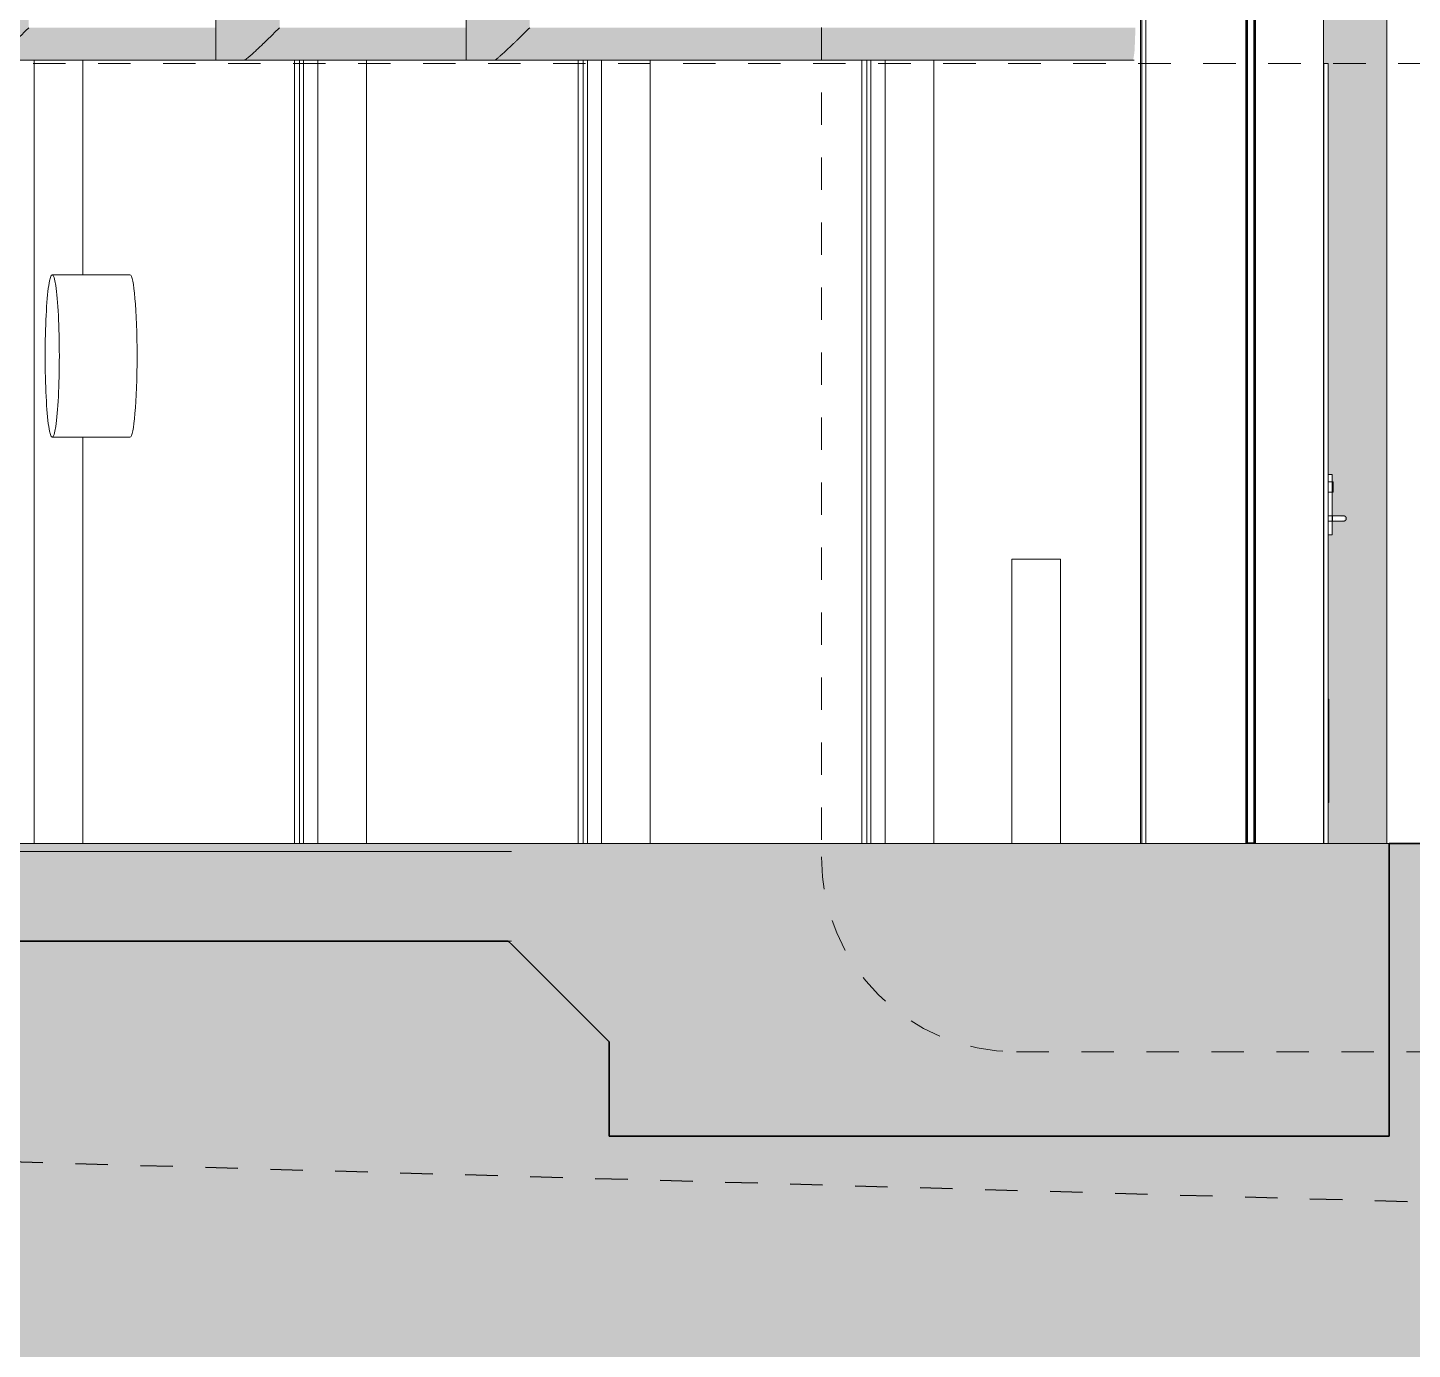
# Model space of a CAD drawing. Header units: metres. Extents: x 4238 to 4687, y -1 to 29.
# Drawn here: x 4501.055 to 4505.315, y 3.684 to 7.75 of the extents above; entities that cross this region are included whole.
import ezdxf

# ---------------------------------------------------------------- set-up
doc = ezdxf.new("R2010")
doc.units = ezdxf.units.M
for name, pattern in [('AEC_Center', [0.024, 0.012, -0.004, 0.004, -0.004]), ('AEC_Double Dash', [0.039, 0.015, -0.004, 0.006, -0.004, 0.006, -0.004]), ('Existing Ground', [0.0045, 0.003, -0.0015])]:
    doc.linetypes.add(name, pattern=pattern)
for name, color, linetype, lineweight in [('A-ANNO-SYMB', 150, 'Continuous', 5), ('A-DETL', 90, 'Continuous', 13), ('A-DETL-GENF', 92, 'Continuous', 5), ('A-DOOR', 31, 'Continuous', 5), ('A-DOOR-FRAM', 31, 'Continuous', 5), ('A-FLOR', 192, 'Continuous', 5), ('A-FLOR-LEVL', 51, 'Continuous', 5), ('A-FLOR-PATT', 8, 'Continuous', 15), ('A-GENM', 13, 'Continuous', 5), ('A-WALL', 113, 'Continuous', 5), ('A-WALL-PATT', 111, 'Continuous', 5), ('C-PRKG', 70, 'Continuous', 5), ('P-SANR-FIXT', 6, 'Continuous', 5), ('S-BEAM', 12, 'Continuous', 5)]:
    doc.layers.add(name, color=color, linetype=linetype, lineweight=lineweight)
pattern_1 = [(50, (4488.9249, 10.655), (1.45713, -0.127218), [0.1524, -1.676]), (355, (4488.9249, 10.655), (-0.281945, 1.52839), [0.12192, -1.341]), (100.451, (4489.0459, 10.644), (1.175465, 1.400456), [0.12952, -1.425]), (46.184, (4488.9249, 11.061), (2.16904, -0.33638), [0.2286, -2.515]), (96.636, (4489.1059, 11.033), (1.898945, 1.97971), [0.19428, -2.137]), (351.184, (4488.9249, 11.061), (1.8988, 1.97937), [0.18288, -2.012]), (21, (4489.1279, 10.96), (1.212757, -0.817698), [0.1524, -1.676]), (326, (4489.1279, 10.96), (0.494383, 1.47345), [0.12192, -1.341]), (71.451, (4489.2289, 10.891), (1.70704, 0.65499), [0.12952, -1.425]), (37.5, (4488.92487, 10.655), (0.0247086, 0.6764346), [0.06706, -1.258, 0.06706, -1.294, -1.346]), (37.5, (4488.92487, 10.655), (0.0247086, 0.6764346), [-2.686, 0.06706, -1.279]), (7.5, (4488.9249, 10.655), (0.534554, 0.80144), [0.06706, -0.70917, 0.06706, -1.227, -0.51308]), (7.5, (4488.9249, 10.655), (0.534554, 0.80144), [-2.071, 0.06706, -0.44602]), (327.5, (4488.47187, 10.655), (1.0847233, -0.0458285), [0.06706, -0.44094, 0.06706, -1.518, -2.103]), (327.5, (4488.47187, 10.655), (1.0847233, -0.0458285), [-2.093, 0.06706, -2.036]), (317.5, (4488.2689, 10.655), (1.185031, 0.203417), [0.06706, -0.59334, 0.06706, -0.98552, -1.494]), (317.5, (4488.2689, 10.655), (1.185031, 0.203417), [-1.713, 0.06706, -1.426])]

# ---------------------------------------------------------------- blocks, each defined once
blk = doc.blocks.new('Structural Framing 15 - Structural Framing 1-952687-SECTION - GRIDS B1-B2')
at = {"layer": 'S-BEAM'}
blk.add_line((4478.8067, 8.4422), (4478.8067, 5.24), dxfattribs=at)
blk = doc.blocks.new('Mechanical - Condensers - Mechanical - Condensers-1249279-SECTION - GRIDS B1-B2')
at = {"layer": 'A-GENM'}
for points in [[(4476.0495, 7.65), (4476.0512, 13.4771), (4476.0499, 13.4903), (4475.9626, 13.4903), (4475.9622, 13.1889), (4475.9622, 7.65)], [(4476.8192, 7.65), (4476.8209, 13.4771), (4476.8209, 13.4903), (4476.7324, 13.4903), (4476.7319, 13.1889), (4476.7319, 7.65)], [(4475.278, 7.65), (4475.2837, 7.6534), (4475.3134, 7.6793), (4475.3864, 7.75), (4475.3864, 10.3903), (4475.278, 10.3903), (4475.278, 7.6534)], [(4476.0495, 7.65), (4476.0551, 7.6534), (4476.0848, 7.6793), (4476.1578, 7.75), (4476.1578, 10.3903), (4476.0495, 10.3903), (4476.0495, 7.6755)], [(4476.8192, 7.65), (4476.8249, 7.6534), (4476.8545, 7.6793), (4476.9275, 7.75), (4476.9275, 10.3903), (4476.8192, 10.3903), (4476.8192, 7.6534)], [(4475.278, 7.65), (4475.9622, 7.65), (4475.9622, 7.75), (4475.3864, 7.75), (4475.3092, 7.6755), (4475.2837, 7.6534)], [(4476.6007, 7.65), (4476.7319, 7.65), (4476.7319, 7.75), (4476.1578, 7.75), (4476.0807, 7.6755), (4476.0551, 7.65), (4476.3532, 7.65)]]:
    blk.add_hatch(color=256, dxfattribs=at).paths.add_polyline_path(points)
h = blk.add_hatch(color=256, dxfattribs=at)
h.paths.add_polyline_path([(4477.0956, 7.65), (4478.7838, 7.6519), (4478.7859, 7.6591), (4478.7886, 7.6793), (4478.7912, 7.75), (4476.9275, 7.75), (4476.8482, 7.6735), (4476.8249, 7.65), (4476.8482, 7.65)])
h.paths.add_polyline_path([(4481.4016, 7.65), (4481.4039, 7.6534), (4481.4078, 7.6793), (4481.4104, 7.75), (4481.2761, 7.75), (4481.2761, 7.65), (4481.3028, 7.65)])
for p, q in [((4475.9618, 10.3903), (4475.9618, 7.6504)), ((4476.7315, 10.3903), (4476.7315, 7.6504)), ((4475.278, 7.65), (4475.9622, 7.65)), ((4475.9622, 7.65), (4476.0495, 7.65)), ((4476.0495, 7.65), (4476.7319, 7.65)), ((4476.8192, 7.65), (4476.7319, 7.65)), ((4476.8192, 7.65), (4478.7869, 7.65))]:
    blk.add_line(p, q, dxfattribs=at)
for points in [[(4475.3864, 7.75), (4475.3819, 7.7456), (4475.3731, 7.7369), (4475.3603, 7.724), (4475.3496, 7.7137), (4475.3413, 7.7057), (4475.3354, 7.7), (4475.3296, 7.6944), (4475.3239, 7.6891), (4475.3185, 7.684), (4475.3133, 7.6792), (4475.3085, 7.6748), (4475.3023, 7.6692), (4475.2955, 7.6631), (4475.2887, 7.6573), (4475.2816, 7.6517), (4475.2788, 7.65), (4475.278, 7.65)], [(4476.1578, 7.75), (4476.1534, 7.7456), (4476.1446, 7.7369), (4476.1317, 7.724), (4476.1211, 7.7137), (4476.1128, 7.7057), (4476.1068, 7.7), (4476.101, 7.6944), (4476.0954, 7.6891), (4476.0899, 7.684), (4476.0848, 7.6792), (4476.0799, 7.6748), (4476.0738, 7.6692), (4476.067, 7.6631), (4476.0602, 7.6573), (4476.0531, 7.6517), (4476.0503, 7.65), (4476.0495, 7.65)], [(4476.9275, 7.75), (4476.9231, 7.7456), (4476.9143, 7.7369), (4476.9014, 7.724), (4476.8908, 7.7137), (4476.8825, 7.7057), (4476.8765, 7.7), (4476.8707, 7.6944), (4476.8651, 7.6891), (4476.8596, 7.684), (4476.8545, 7.6792), (4476.8497, 7.6748), (4476.8435, 7.6692), (4476.8367, 7.6631), (4476.8299, 7.6573), (4476.8228, 7.6517), (4476.82, 7.65), (4476.8192, 7.65)]]:
    blk.add_open_spline(points, degree=3, knots=[0, 0, 0, 0, 0.083333, 0.166667, 0.25, 0.291667, 0.333333, 0.375, 0.416667, 0.458333, 0.5, 0.541667, 0.583333, 0.666667, 0.75, 0.833333, 1, 1, 1, 1], dxfattribs=at)
for points in [[(4475.9622, 7.65), (4475.962, 7.65), (4475.9619, 7.6501), (4475.9619, 7.6504)], [(4476.7319, 7.65), (4476.7317, 7.65), (4476.7316, 7.6501), (4476.7316, 7.6504)]]:
    blk.add_open_spline(points, degree=3, dxfattribs=at)
blk = doc.blocks.new('Door-Roller-Standard - D07_3000x3000x20-Flat-Standard Motor-Anodised Clear-3549031-SECTION - GRIDS B1-B2')
at = {"layer": 'A-DOOR-FRAM'}
for p, q in [((4478.8739, 8.5225), (4478.919, 8.5225)), ((4479.0142, 8.5225), (4479.0592, 8.5225)), ((4479.1555, 8.5225), (4479.1605, 8.5225)), ((4478.8746, 8.5195), (4478.9161, 8.5195)), ((4479.017, 8.5195), (4479.0586, 8.5195)), ((4479.1575, 8.5195), (4479.1575, 8.3286)), ((4479.061, 8.3778), (4479.1355, 8.3409)), ((4479.1305, 5.24), (4479.1305, 8.32)), ((4479.1325, 8.32), (4479.1305, 8.32)), ((4479.1325, 5.24), (4479.1325, 8.32)), ((4479.1355, 8.32), (4479.1325, 8.32)), ((4479.1585, 8.32), (4479.1555, 8.32)), ((4479.1575, 8.3286), (4479.1605, 8.3286)), ((4479.1585, 5.24), (4479.1585, 8.32)), ((4479.1605, 8.32), (4479.1585, 8.32)), ((4479.1605, 5.24), (4479.1605, 8.24))]:
    blk.add_line(p, q, dxfattribs=at)
blk = doc.blocks.new('X_Door-Panel-Roller-Standard - Standard-3510481-SECTION - GRIDS B1-B2')
at = {"layer": 'A-DOOR'}
h = blk.add_hatch(dxfattribs=at)
h.set_pattern_fill('FP_132', color=256, style=0, pattern_type=2)
h.set_pattern_definition([(180, (4479.136, 5.24), (6e-18, 0.05), [])])
h.paths.add_polyline_path([(4479.1355, 5.29), (4479.1355, 5.29), (4479.1355, 5.343)])
for p, q in [((4479.1555, 5.242), (4479.1555, 8.54)), ((4479.1355, 8.4554), (4479.1355, 5.242)), ((4479.1355, 5.242), (4479.1555, 5.242))]:
    blk.add_line(p, q, dxfattribs=at)
for radius, start, end in [(0.1889, 360, 333.3989), (0.115, 0, 180), (0.115, 180, 360)]:
    blk.add_arc((4478.9666, 8.54), radius, start, end, dxfattribs=at)
at = {"layer": 'A-DOOR-FRAM'}
for p, q in [((4478.9516, 8.6338), (4478.9516, 8.5688)), ((4478.9816, 8.5688), (4478.9816, 8.6338)), ((4478.9341, 8.5386), (4478.8868, 8.4884)), ((4478.9666, 8.5575), (4478.9666, 8.5575)), ((4478.9666, 8.5225), (4478.9666, 8.5225)), ((4479.0464, 8.4884), (4478.9991, 8.5386)), ((4478.8928, 8.4801), (4478.9491, 8.5126)), ((4478.9841, 8.5126), (4479.0403, 8.4801)), ((4479.1355, 5.29), (4479.1335, 5.29)), ((4479.1335, 5.29), (4479.1335, 5.24)), ((4479.1355, 5.242), (4479.1355, 5.29)), ((4479.1575, 5.29), (4479.1555, 5.29)), ((4479.1555, 5.29), (4479.1555, 5.242)), ((4479.1575, 5.24), (4479.1575, 5.29)), ((4479.1555, 5.242), (4479.1355, 5.242))]:
    blk.add_line(p, q, dxfattribs=at)
for radius, start, end in [(0.115, 106.685, 111.9608), (0.115, 67.9865, 73.3211), (0.115, 140.4445, 146.5279), (0.095, 99.0847, 212.8813), (0.115, 123.4612, 129.5555), (0.095, 327.1187, 80.9153), (0.115, 50.3951, 56.5615), (0.115, 33.4275, 39.6049), (0.115, 158.0645, 163.2987), (0.0325, 117.4864, 182.5136), (0.0325, 357.4864, 62.5136), (0.115, 17.8271, 22.0389), (0.0175, 0, 180), (0.0175, 0, 180), (0.0175, 180, 0), (0.0175, 180, 360), (0.115, 196.7013, 201.9355), (0.095, 219.0847, 320.9153), (0.0325, 237.4864, 302.5136), (0.115, 337.9611, 342.1729), (0.115, 213.4721, 219.5555), (0.115, 230.4445, 236.5388), (0.115, 303.4385, 309.6049), (0.115, 320.3951, 326.5725), (0.115, 248.0392, 253.315), (0.115, 286.6789, 292.0135)]:
    blk.add_arc((4478.9666, 8.54), radius, start, end, dxfattribs=at)
blk = doc.blocks.new('Plumbing_FHR_AAA - 500mm Dia x 240mm D-1557692-SECTION - GRIDS B1-B2')
at = {"layer": 'P-SANR-FIXT'}
for p, q in [((4475.6976, 6.99), (4475.4585, 6.99)), ((4475.4585, 6.49), (4475.6976, 6.49))]:
    blk.add_line(p, q, dxfattribs=at)
for centre, start_param, end_param in [((4475.4585, 6.74), 4.712389, 7.853982), ((4475.6976, 6.74), 4.712389, 6.283185), ((4475.4585, 6.74), 1.570796, 4.712389), ((4475.6976, 6.74), 3.141593, 4.712389)]:
    blk.add_ellipse(centre, major_axis=(0, 0.25), ratio=0.087276, start_param=start_param, end_param=end_param, dxfattribs=at)
blk = doc.blocks.new('Bollard_Typical - 150mm Diameter - BOL002 _removable_-1561748-SECTION - GRIDS B1-B2')
at = {"layer": 'C-PRKG'}
for p, q in [((4478.4105, 6.115), (4478.4105, 5.24)), ((4478.4673, 6.115), (4478.4105, 6.115)), ((4478.5605, 6.115), (4478.4673, 6.115)), ((4478.5605, 5.24), (4478.5605, 6.115))]:
    blk.add_line(p, q, dxfattribs=at)
blk = doc.blocks.new('Downpipe - L Spreader - Default-V187-SECTION - GRIDS B1-B2')
at = {"layer": 'P-SANR-FIXT'}
for p, q in [((4475.4026, 7.65), (4475.4026, 5.24)), ((4475.5526, 6.99), (4475.5526, 7.65)), ((4475.5526, 5.24), (4475.5526, 6.49))]:
    blk.add_line(p, q, dxfattribs=at)
blk = doc.blocks.new('Downpipe - L Spreader - Default-V189-SECTION - GRIDS B1-B2')
at = {"layer": 'P-SANR-FIXT'}
for p, q in [((4476.2754, 7.65), (4476.2754, 5.24)), ((4476.4254, 5.24), (4476.4254, 7.65))]:
    blk.add_line(p, q, dxfattribs=at)
blk = doc.blocks.new('Downpipe - L Spreader - Default-V190-SECTION - GRIDS B1-B2')
at = {"layer": 'P-SANR-FIXT'}
for p, q in [((4477.1481, 7.65), (4477.1481, 5.24)), ((4477.2981, 5.24), (4477.2981, 7.65))]:
    blk.add_line(p, q, dxfattribs=at)
blk = doc.blocks.new('Downpipe - L Spreader - Default-V191-SECTION - GRIDS B1-B2')
at = {"layer": 'P-SANR-FIXT'}
for p, q in [((4478.0209, 7.65), (4478.0209, 5.24)), ((4478.1709, 5.24), (4478.1709, 7.65))]:
    blk.add_line(p, q, dxfattribs=at)
blk = doc.blocks.new('Downpipe - Straight - 01 - 150D-V192-SECTION - GRIDS B1-B2')
at = {"layer": 'P-SANR-FIXT'}
blk.add_line((4479.5645, 15.5785), (4479.5645, 5.24), dxfattribs=at)
blk = doc.blocks.new('X_Door-Panel-Hinge-Standard - Standard-958351-SECTION - GRIDS B1-B2')
at = {"layer": 'A-DOOR'}
for p, q in [((4479.3865, 5.683), (4479.3845, 5.685)), ((4479.3865, 5.367), (4479.3865, 5.683)), ((4479.3865, 5.367), (4479.3845, 5.365))]:
    blk.add_line(p, q, dxfattribs=at)
blk = doc.blocks.new('X_Door-Frame-Metal - Standard-3510026-SECTION - GRIDS B1-B2')
at = {"layer": 'A-DOOR-FRAM'}
for p, q in [((4479.3705, 5.24), (4479.3705, 7.64)), ((4479.3705, 7.64), (4479.3705, 7.64)), ((4479.3845, 7.64), (4479.3705, 7.64)), ((4479.3845, 7.64), (4479.3845, 5.24)), ((4479.3705, 7.625), (4479.3705, 7.625))]:
    blk.add_line(p, q, dxfattribs=at)
blk = doc.blocks.new('X_Door-Handle-Lockwood 4800 Series Lever - Standard-V193-SECTION - GRIDS B1-B2')
at = {"layer": 'A-DOOR'}
for p, q in [((4479.396, 6.375), (4479.3845, 6.375)), ((4479.3995, 6.353), (4479.3845, 6.353)), ((4479.396, 6.374), (4479.396, 6.191)), ((4479.3845, 6.321), (4479.3995, 6.321)), ((4479.3995, 6.343), (4479.3995, 6.331)), ((4479.405, 6.248), (4479.3845, 6.248)), ((4479.3845, 6.232), (4479.405, 6.232)), ((4479.405, 6.248), (4479.397, 6.248)), ((4479.397, 6.232), (4479.405, 6.232)), ((4479.3845, 6.19), (4479.396, 6.19))]:
    blk.add_line(p, q, dxfattribs=at)
at = {"layer": 'A-DOOR', "flags": 128}
for points in [[(4479.405, 6.248), (4479.4061, 6.248), (4479.4071, 6.248), (4479.4082, 6.248), (4479.4093, 6.248), (4479.4103, 6.248), (4479.4114, 6.248), (4479.4124, 6.248), (4479.4135, 6.248), (4479.4145, 6.248), (4479.4155, 6.248), (4479.4165, 6.248), (4479.4174, 6.248), (4479.4184, 6.248), (4479.4193, 6.248), (4479.4202, 6.248), (4479.4211, 6.248), (4479.422, 6.248), (4479.4228, 6.248), (4479.4236, 6.248), (4479.4243, 6.248), (4479.4251, 6.248), (4479.4258, 6.248), (4479.4265, 6.248), (4479.4271, 6.248), (4479.4277, 6.248), (4479.4283, 6.248), (4479.4288, 6.248), (4479.4293, 6.248), (4479.4297, 6.248), (4479.4301, 6.248), (4479.4305, 6.248), (4479.4308, 6.248), (4479.4311, 6.248), (4479.4314, 6.248), (4479.4316, 6.248), (4479.4317, 6.248), (4479.4319, 6.248), (4479.4319, 6.248), (4479.432, 6.248)], [(4479.432, 6.248), (4479.432, 6.248), (4479.4319, 6.248), (4479.4318, 6.248), (4479.4316, 6.248), (4479.4314, 6.248), (4479.4312, 6.248), (4479.4309, 6.248), (4479.4306, 6.248), (4479.4302, 6.248), (4479.4298, 6.248), (4479.4294, 6.248), (4479.4289, 6.248), (4479.4284, 6.248), (4479.4279, 6.248), (4479.4273, 6.248), (4479.4266, 6.248), (4479.426, 6.248), (4479.4253, 6.248), (4479.4245, 6.248), (4479.4238, 6.248), (4479.423, 6.248), (4479.4222, 6.248), (4479.4213, 6.248), (4479.4205, 6.248), (4479.4196, 6.248), (4479.4186, 6.248), (4479.4177, 6.248), (4479.4167, 6.248), (4479.4158, 6.248), (4479.4148, 6.248), (4479.4137, 6.248), (4479.4127, 6.248), (4479.4117, 6.248), (4479.4106, 6.248), (4479.4096, 6.248), (4479.4085, 6.248), (4479.4074, 6.248), (4479.4063, 6.248), (4479.4053, 6.248), (4479.405, 6.248)], [(4479.432, 6.232), (4479.432, 6.232), (4479.4319, 6.232), (4479.4318, 6.232), (4479.4316, 6.232), (4479.4314, 6.232), (4479.4312, 6.232), (4479.4309, 6.232), (4479.4306, 6.232), (4479.4302, 6.232), (4479.4298, 6.232), (4479.4294, 6.232), (4479.4289, 6.232), (4479.4284, 6.232), (4479.4278, 6.232), (4479.4273, 6.232), (4479.4266, 6.232), (4479.426, 6.232), (4479.4253, 6.232), (4479.4245, 6.232), (4479.4238, 6.232), (4479.423, 6.232), (4479.4222, 6.232), (4479.4213, 6.232), (4479.4205, 6.232), (4479.4196, 6.232), (4479.4186, 6.232), (4479.4177, 6.232), (4479.4167, 6.232), (4479.4158, 6.232), (4479.4148, 6.232), (4479.4137, 6.232), (4479.4127, 6.232), (4479.4117, 6.232), (4479.4106, 6.232), (4479.4096, 6.232), (4479.4085, 6.232), (4479.4074, 6.232), (4479.4063, 6.232), (4479.4053, 6.232), (4479.405, 6.232)], [(4479.405, 6.232), (4479.4061, 6.232), (4479.4071, 6.232), (4479.4082, 6.232), (4479.4093, 6.232), (4479.4103, 6.232), (4479.4114, 6.232), (4479.4124, 6.232), (4479.4135, 6.232), (4479.4145, 6.232), (4479.4155, 6.232), (4479.4165, 6.232), (4479.4174, 6.232), (4479.4184, 6.232), (4479.4193, 6.232), (4479.4202, 6.232), (4479.4211, 6.232), (4479.422, 6.232), (4479.4228, 6.232), (4479.4236, 6.232), (4479.4243, 6.232), (4479.4251, 6.232), (4479.4258, 6.232), (4479.4265, 6.232), (4479.4271, 6.232), (4479.4277, 6.232), (4479.4283, 6.232), (4479.4288, 6.232), (4479.4293, 6.232), (4479.4297, 6.232), (4479.4301, 6.232), (4479.4305, 6.232), (4479.4308, 6.232), (4479.4311, 6.232), (4479.4314, 6.232), (4479.4316, 6.232), (4479.4317, 6.232), (4479.4319, 6.232), (4479.4319, 6.232), (4479.432, 6.232)], [(4479.432, 6.248), (4479.4323, 6.248), (4479.4326, 6.248), (4479.4329, 6.2479), (4479.4332, 6.2479), (4479.4336, 6.2478), (4479.4339, 6.2478), (4479.4342, 6.2477), (4479.4345, 6.2476), (4479.4348, 6.2475), (4479.4351, 6.2474), (4479.4354, 6.2472), (4479.4357, 6.2471), (4479.4359, 6.2469), (4479.4362, 6.2468), (4479.4365, 6.2466), (4479.4368, 6.2464), (4479.437, 6.2462), (4479.4372, 6.246), (4479.4375, 6.2458), (4479.4377, 6.2456), (4479.4379, 6.2453), (4479.4381, 6.2451), (4479.4383, 6.2448), (4479.4385, 6.2446), (4479.4387, 6.2443), (4479.4389, 6.244), (4479.439, 6.2438), (4479.4392, 6.2435), (4479.4393, 6.2432), (4479.4394, 6.2429), (4479.4395, 6.2426), (4479.4396, 6.2423), (4479.4397, 6.242), (4479.4398, 6.2417), (4479.4399, 6.2414), (4479.4399, 6.241), (4479.4399, 6.2407), (4479.44, 6.2404), (4479.44, 6.2401), (4479.44, 6.24)], [(4479.44, 6.24), (4479.44, 6.2397), (4479.4399, 6.2394), (4479.4399, 6.239), (4479.4399, 6.2387), (4479.4398, 6.2384), (4479.4397, 6.2381), (4479.4397, 6.2378), (4479.4396, 6.2375), (4479.4395, 6.2372), (4479.4393, 6.2369), (4479.4392, 6.2366), (4479.4391, 6.2363), (4479.4389, 6.236), (4479.4388, 6.2358), (4479.4386, 6.2355), (4479.4384, 6.2352), (4479.4382, 6.235), (4479.438, 6.2347), (4479.4378, 6.2345), (4479.4375, 6.2343), (4479.4373, 6.234), (4479.4371, 6.2338), (4479.4368, 6.2336), (4479.4366, 6.2334), (4479.4363, 6.2333), (4479.436, 6.2331), (4479.4357, 6.2329), (4479.4355, 6.2328), (4479.4352, 6.2327), (4479.4349, 6.2325), (4479.4346, 6.2324), (4479.4343, 6.2323), (4479.434, 6.2323), (4479.4336, 6.2322), (4479.4333, 6.2321), (4479.433, 6.2321), (4479.4327, 6.232), (4479.4324, 6.232), (4479.4321, 6.232), (4479.432, 6.232)]]:
    blk.add_lwpolyline(points, dxfattribs=at)
at = {"layer": 'A-DOOR'}
for centre, major_axis, start_param, end_param in [((4479.396, 6.374), (0, 0.001), 4.712389, 6.283185), ((4479.396, 6.374), (0, 0.001), 0, 1.570796), ((4479.3995, 6.343), (0, 0.01), 4.712389, 6.806785), ((4479.3995, 6.331), (0, 0.01), 2.617991, 4.712389), ((4479.397, 6.24), (0, 0.008), 4.712389, 7.853982), ((4479.397, 6.24), (0, 0.008), 1.570796, 4.712389), ((4479.396, 6.191), (0, 0.001), 3.141593, 4.712389), ((4479.396, 6.191), (0, 0.001), 1.570796, 3.141593)]:
    blk.add_ellipse(centre, major_axis=major_axis, ratio=0.000016, start_param=start_param, end_param=end_param, dxfattribs=at)
blk = doc.blocks.new('X_Door-Handle-Lockwood 4800 Series Lever - Standard-V194-SECTION - GRIDS B1-B2')
at = {"layer": 'A-DOOR'}
for p, q in [((4479.396, 6.375), (4479.3845, 6.375)), ((4479.3995, 6.353), (4479.396, 6.353)), ((4479.396, 6.321), (4479.3995, 6.321)), ((4479.405, 6.248), (4479.396, 6.248)), ((4479.396, 6.232), (4479.405, 6.232)), ((4479.405, 6.248), (4479.397, 6.248)), ((4479.397, 6.232), (4479.405, 6.232)), ((4479.3845, 6.19), (4479.396, 6.19))]:
    blk.add_line(p, q, dxfattribs=at)
at = {"layer": 'A-DOOR', "flags": 128}
for points in [[(4479.4148, 6.248), (4479.4137, 6.248), (4479.4127, 6.248), (4479.4117, 6.248), (4479.4106, 6.248), (4479.4096, 6.248), (4479.4085, 6.248), (4479.4074, 6.248), (4479.4063, 6.248), (4479.4053, 6.248), (4479.405, 6.248)], [(4479.405, 6.248), (4479.406, 6.248), (4479.4071, 6.248), (4479.4082, 6.248), (4479.4093, 6.248), (4479.4103, 6.248), (4479.4114, 6.248), (4479.4124, 6.248), (4479.4135, 6.248), (4479.4145, 6.248), (4479.4155, 6.248)], [(4479.405, 6.232), (4479.4061, 6.232), (4479.4071, 6.232), (4479.4082, 6.232), (4479.4093, 6.232), (4479.4103, 6.232), (4479.4114, 6.232), (4479.4124, 6.232), (4479.4135, 6.232), (4479.4145, 6.232), (4479.4155, 6.232)], [(4479.4148, 6.232), (4479.4137, 6.232), (4479.4127, 6.232), (4479.4117, 6.232), (4479.4106, 6.232), (4479.4096, 6.232), (4479.4085, 6.232), (4479.4074, 6.232), (4479.4063, 6.232), (4479.4053, 6.232), (4479.405, 6.232)], [(4479.4193, 6.248), (4479.4202, 6.248), (4479.4211, 6.248), (4479.4219, 6.248), (4479.4228, 6.248), (4479.4236, 6.248), (4479.4243, 6.248), (4479.4251, 6.248), (4479.4258, 6.248), (4479.4265, 6.248), (4479.4271, 6.248), (4479.4277, 6.248), (4479.4283, 6.248), (4479.4288, 6.248), (4479.4293, 6.248), (4479.4297, 6.248), (4479.4301, 6.248), (4479.4305, 6.248), (4479.4308, 6.248), (4479.4311, 6.248), (4479.4314, 6.248), (4479.4316, 6.248), (4479.4317, 6.248), (4479.4319, 6.248), (4479.4319, 6.248), (4479.432, 6.248)], [(4479.4193, 6.232), (4479.4202, 6.232), (4479.4211, 6.232), (4479.4219, 6.232), (4479.4228, 6.232), (4479.4236, 6.232), (4479.4243, 6.232), (4479.4251, 6.232), (4479.4258, 6.232), (4479.4265, 6.232), (4479.4271, 6.232), (4479.4277, 6.232), (4479.4283, 6.232), (4479.4288, 6.232), (4479.4293, 6.232), (4479.4297, 6.232), (4479.4301, 6.232), (4479.4305, 6.232), (4479.4308, 6.232), (4479.4311, 6.232), (4479.4314, 6.232), (4479.4316, 6.232), (4479.4317, 6.232), (4479.4319, 6.232), (4479.4319, 6.232), (4479.432, 6.232)], [(4479.432, 6.248), (4479.4319, 6.248), (4479.4319, 6.248), (4479.4318, 6.248), (4479.4316, 6.248), (4479.4314, 6.248), (4479.4312, 6.248), (4479.4309, 6.248), (4479.4306, 6.248), (4479.4302, 6.248), (4479.4298, 6.248), (4479.4294, 6.248), (4479.4289, 6.248), (4479.4284, 6.248), (4479.4278, 6.248), (4479.4273, 6.248), (4479.4266, 6.248), (4479.426, 6.248), (4479.4253, 6.248), (4479.4245, 6.248), (4479.4238, 6.248), (4479.423, 6.248), (4479.4222, 6.248), (4479.4213, 6.248), (4479.4205, 6.248), (4479.4196, 6.248)], [(4479.432, 6.232), (4479.4319, 6.232), (4479.4319, 6.232), (4479.4318, 6.232), (4479.4316, 6.232), (4479.4314, 6.232), (4479.4312, 6.232), (4479.4309, 6.232), (4479.4306, 6.232), (4479.4302, 6.232), (4479.4298, 6.232), (4479.4294, 6.232), (4479.4289, 6.232), (4479.4284, 6.232), (4479.4278, 6.232), (4479.4273, 6.232), (4479.4266, 6.232), (4479.426, 6.232), (4479.4253, 6.232), (4479.4245, 6.232), (4479.4238, 6.232), (4479.423, 6.232), (4479.4222, 6.232), (4479.4213, 6.232), (4479.4205, 6.232), (4479.4196, 6.232)], [(4479.432, 6.248), (4479.4323, 6.248), (4479.4326, 6.248), (4479.4329, 6.2479), (4479.4332, 6.2479), (4479.4336, 6.2478), (4479.4339, 6.2478), (4479.4342, 6.2477), (4479.4345, 6.2476), (4479.4348, 6.2475), (4479.4351, 6.2474), (4479.4354, 6.2472), (4479.4357, 6.2471), (4479.4359, 6.2469), (4479.4362, 6.2468), (4479.4365, 6.2466), (4479.4367, 6.2464), (4479.437, 6.2462), (4479.4372, 6.246), (4479.4375, 6.2458), (4479.4377, 6.2456), (4479.4379, 6.2453), (4479.4381, 6.2451), (4479.4383, 6.2448), (4479.4385, 6.2446), (4479.4387, 6.2443), (4479.4389, 6.244), (4479.439, 6.2438), (4479.4392, 6.2435), (4479.4393, 6.2432), (4479.4394, 6.2429), (4479.4395, 6.2426), (4479.4396, 6.2423), (4479.4397, 6.242), (4479.4398, 6.2417), (4479.4399, 6.2414), (4479.4399, 6.241), (4479.4399, 6.2407), (4479.44, 6.2404), (4479.44, 6.2401), (4479.44, 6.24)], [(4479.44, 6.24), (4479.44, 6.2397), (4479.4399, 6.2394), (4479.4399, 6.239), (4479.4399, 6.2387), (4479.4398, 6.2384), (4479.4397, 6.2381), (4479.4397, 6.2378), (4479.4396, 6.2375), (4479.4395, 6.2372), (4479.4393, 6.2369), (4479.4392, 6.2366), (4479.4391, 6.2363), (4479.4389, 6.236), (4479.4387, 6.2358), (4479.4386, 6.2355), (4479.4384, 6.2352), (4479.4382, 6.235), (4479.438, 6.2347), (4479.4378, 6.2345), (4479.4375, 6.2343), (4479.4373, 6.234), (4479.4371, 6.2338), (4479.4368, 6.2336), (4479.4366, 6.2334), (4479.4363, 6.2333), (4479.436, 6.2331), (4479.4357, 6.2329), (4479.4355, 6.2328), (4479.4352, 6.2327), (4479.4349, 6.2325), (4479.4346, 6.2324), (4479.4343, 6.2323), (4479.434, 6.2323), (4479.4336, 6.2322), (4479.4333, 6.2321), (4479.433, 6.2321), (4479.4327, 6.232), (4479.4324, 6.232), (4479.4321, 6.232), (4479.432, 6.232)]]:
    blk.add_lwpolyline(points, dxfattribs=at)
at = {"layer": 'A-DOOR'}
for centre, major_axis, start_param, end_param in [((4479.396, 6.374), (0, 0.001), 4.712389, 6.283185), ((4479.396, 6.374), (0, 0.001), 0, 1.570796), ((4479.3995, 6.343), (0, 0.01), 5.75958, 6.806785), ((4479.3995, 6.331), (0, 0.01), 2.617994, 3.665196), ((4479.397, 6.24), (0, 0.008), 5.759588, 6.806777), ((4479.397, 6.24), (0, 0.008), 2.617997, 3.665195), ((4479.396, 6.191), (0, 0.001), 3.141593, 4.712389), ((4479.396, 6.191), (0, 0.001), 1.570796, 3.141593)]:
    blk.add_ellipse(centre, major_axis=major_axis, ratio=0.000016, start_param=start_param, end_param=end_param, dxfattribs=at)
blk = doc.blocks.new('Structural Framing 5 - Structural Framing 1-1638361-SECTION - GRIDS B1-B2')
at = {"layer": 'S-BEAM'}
for p, q in [((4476.2035, 7.65), (4476.2035, 5.24)), ((4476.219, 7.65), (4476.219, 5.24)), ((4476.2318, 5.24), (4476.2318, 7.65))]:
    blk.add_line(p, q, dxfattribs=at)
blk = doc.blocks.new('Structural Framing 6 - Structural Framing 1-1639752-SECTION - GRIDS B1-B2')
at = {"layer": 'S-BEAM'}
for p, q in [((4477.0765, 7.65), (4477.0765, 5.24)), ((4477.092, 7.65), (4477.092, 5.24)), ((4477.1048, 5.24), (4477.1048, 7.65))]:
    blk.add_line(p, q, dxfattribs=at)
blk = doc.blocks.new('Structural Framing 11 - Structural Framing 1-1640090-SECTION - GRIDS B1-B2')
at = {"layer": 'S-BEAM'}
for p, q in [((4477.9493, 7.65), (4477.9493, 5.24)), ((4477.9648, 7.65), (4477.9648, 5.24)), ((4477.9775, 5.24), (4477.9775, 7.65))]:
    blk.add_line(p, q, dxfattribs=at)
blk = doc.blocks.new('Structural Framing 25 - Structural Framing 1-1640794-SECTION - GRIDS B1-B2')
at = {"layer": 'S-BEAM'}
for p, q in [((4478.8108, 8.4351), (4478.8108, 5.24)), ((4478.8236, 5.24), (4478.8236, 8.4181))]:
    blk.add_line(p, q, dxfattribs=at)

msp = doc.modelspace()

# ---------------------------------------------------------------- hatches: boundary and pattern name
at = {"layer": 'A-DETL-GENF'}
h = msp.add_hatch(dxfattribs=at)
h.set_pattern_fill('FP_197', color=9, style=0, pattern_type=2)
h.set_pattern_definition([(135, (4488.924873, 10.664), (-0.070710678, 7e-18), [0.05, -0.05]), (135, (4488.937873, 10.677), (-0.070710678, 7e-18), [0.05, -0.05]), (135, (4488.951873, 10.69), (-0.070710678, 7e-18), [0.05, -0.05]), (45, (4488.924873, 10.655), (0, 0.070710678), [0.05, -0.05]), (45, (4488.937873, 10.642), (0, 0.070710678), [0.05, -0.05]), (45, (4488.951873, 10.628), (0, 0.070710678), [0.05, -0.05])])
h.paths.add_polyline_path([(4400.5575, -0.3824), (4527.2682, -0.3824), (4527.2682, 2.9814), (4525.333, 3.0376), (4520.6186, 3.6224), (4516.874, 3.7685), (4515.0352, 4.6653), (4505.4525, 5.24), (4505.2434, 5.24), (4505.2434, 4.34), (4502.8434, 4.3408), (4502.8434, 4.63), (4502.5334, 4.94), (4488.1874, 4.94), (4488.1874, 4.9), (4487.9774, 4.9), (4487.7774, 4.7), (4487.7774, 4.5), (4485.9774, 4.5), (4485.9774, 4.7), (4485.7774, 4.9), (4485.5674, 4.9), (4485.5674, 4.94), (4463.9274, 4.94), (4463.6274, 4.64), (4463.6274, 4.34), (4460.6192, 4.34), (4460.6192, 4.64), (4460.3192, 4.94), (4439.3771, 4.94), (4439.1771, 4.7), (4439.1771, 4.5), (4437.699, 4.5), (4437.699, 5.24), (4416.7619, 5.24), (4413.315, 4.9391), (4412.9955, 4.8229), (4410.4096, 4.5529), (4409.9696, 4.5529), (4407.9082, 4.9536), (4405.7611, 4.99), (4400.5575, 4.99), (4400.5575, -0.2471)])
h = msp.add_hatch(dxfattribs=at)
h.set_pattern_fill('FP_127', style=0, pattern_type=2)
h.set_pattern_definition(pattern_1)
h.paths.add_polyline_path([(4502.8434, 4.34), (4505.2434, 4.34), (4505.2423, 5.24), (4502.5434, 5.24), (4502.5434, 4.93), (4502.8434, 4.63)])
h.paths.add_polyline_path([(4461.933, 4.34), (4463.6274, 4.34), (4463.6274, 4.64), (4463.9274, 4.94), (4463.9274, 5.24), (4460.3192, 5.24), (4460.3192, 4.94), (4460.6192, 4.64), (4460.6192, 4.34), (4461.6855, 4.34)])
h.paths.add_polyline_path([(4485.9774, 4.5), (4487.7774, 4.5), (4487.7774, 4.7), (4487.9774, 4.9), (4488.1874, 4.9), (4488.1874, 5.24), (4485.5674, 5.24), (4485.5674, 4.9), (4485.7774, 4.9), (4485.9774, 4.7)])
h.paths.add_polyline_path([(4439.1771, 4.5), (4439.1771, 4.7), (4439.3771, 4.94), (4439.4771, 4.94), (4439.4771, 5.24), (4437.699, 5.24), (4437.699, 4.5), (4439.1646, 4.5)])
at = {"layer": 'A-FLOR-PATT', "lineweight": 5}
h = msp.add_hatch(dxfattribs=at)
h.set_pattern_fill('FP_127', color=256, style=0, pattern_type=2)
h.set_pattern_definition(pattern_1)
h.paths.add_polyline_path([(4463.9274, 4.94), (4485.5674, 4.94), (4485.5674, 5.24), (4463.9274, 5.24), (4463.9274, 5.1309)])
h.paths.add_polyline_path([(4439.6596, 4.94), (4460.3192, 4.94), (4460.3192, 5.24), (4439.4771, 5.24), (4439.4771, 4.94)])
h.paths.add_polyline_path([(4502.5434, 4.94), (4502.5434, 5.24), (4488.1874, 5.24), (4488.1874, 4.94), (4502.5334, 4.94)])
h = msp.add_hatch(dxfattribs=at)
h.set_pattern_fill('FP_127', color=256, style=0, pattern_type=2)
h.set_pattern_definition(pattern_1)
h.paths.add_polyline_path([(4466.8826, 4.94), (4485.5674, 4.94), (4485.5674, 5.215), (4463.9274, 5.215), (4463.9274, 4.94), (4466.3877, 4.94)])
h.paths.add_polyline_path([(4439.6596, 4.94), (4460.3192, 4.94), (4460.3192, 5.215), (4439.4771, 5.215), (4439.4771, 4.94)])
h.paths.add_polyline_path([(4502.5434, 4.94), (4502.5434, 5.215), (4488.1874, 5.215), (4488.1874, 4.94), (4502.5334, 4.94)])
at = {"layer": 'A-WALL-PATT'}
h = msp.add_hatch(color=256, dxfattribs=at)
h.paths.add_polyline_path([(4506.7272, 5.17), (4506.8182, 5.17), (4506.8182, 15.8113), (4506.5963, 15.8308), (4506.5724, 15.5598), (4505.4244, 15.6607), (4505.4224, 15.5785), (4505.3939, 15.5785), (4505.3939, 5.24), (4505.4693, 5.24), (4505.4693, 6.0667), (4505.575, 6.0667), (4505.575, 6.0864), (4505.725, 6.0852), (4505.7273, 6.062), (4505.7437, 6.062), (4505.7437, 5.2225), (4506.6196, 5.17), (4506.6798, 5.17)])
h.paths.add_polyline_path([(4505.0768, 6.2331), (4505.0796, 6.2364), (4505.0768, 6.236), (4505.0768, 6.2342)])
h.paths.add_polyline_path([(4505.2364, 5.24), (4505.2364, 15.5785), (4505.2204, 15.5785), (4505.2204, 8.24), (4505.0414, 8.24), (4505.0424, 7.64), (4505.0564, 7.64), (4505.0564, 6.374), (4505.0678, 6.374), (4505.0678, 6.3517), (4505.0713, 6.3501), (4505.0713, 6.3223), (4505.0678, 6.3223), (4505.0678, 6.2469), (4505.1064, 6.2457), (4505.1064, 6.2343), (4505.0826, 6.2325), (4505.0678, 6.232), (4505.0678, 6.191), (4505.0564, 6.191), (4505.0564, 5.24), (4505.122, 5.24)])
h.paths.add_polyline_path([(4505.0768, 6.2421), (4505.0793, 6.244), (4505.0768, 6.244)])
h.paths.add_polyline_path([(4505.4221, 15.5805), (4505.4221, 15.6609), (4505.2224, 15.6784), (4505.2224, 15.5805), (4505.2364, 15.5805), (4505.2384, 15.635), (4505.3939, 15.635), (4505.3939, 15.5805)])

# ---------------------------------------------------------------- linework, layer by layer
at = {"layer": 'A-ANNO-SYMB', "linetype": 'AEC_Double Dash'}
for p, q in [((4503.4969, 8.3511), (4503.4969, 5.1988)), ((4504.0969, 4.5988), (4505.7428, 4.5988))]:
    msp.add_line(p, q, dxfattribs=at)
msp.add_arc((4504.0969, 5.1988), 0.6, 180, 270, dxfattribs=at)
at = {"layer": 'A-DETL', "lineweight": 15}
msp.add_line((4505.2434, 5.24), (4502.5434, 5.24), dxfattribs=at)
at = {"layer": 'A-DETL', "lineweight": 35}
for p, q in [((4505.4525, 5.24), (4505.2434, 5.24)), ((4505.2434, 4.34), (4505.2434, 5.24)), ((4502.5334, 4.94), (4488.1874, 4.94)), ((4502.5434, 4.93), (4502.5334, 4.94)), ((4502.5434, 4.93), (4502.8434, 4.63)), ((4502.8434, 4.63), (4502.8434, 4.34)), ((4502.8434, 4.34), (4505.2434, 4.34))]:
    msp.add_line(p, q, dxfattribs=at)
at = {"layer": 'A-DETL', "linetype": 'Existing Ground', "lineweight": 25}
msp.add_line((4497.4032, 4.3638), (4513.2172, 3.9126), dxfattribs=at)
at = {"layer": 'A-FLOR', "lineweight": 15}
for p, q in [((4502.5434, 5.24), (4488.1874, 5.24)), ((4502.5434, 5.215), (4488.1874, 5.215)), ((4502.5334, 4.94), (4502.5434, 4.94))]:
    msp.add_line(p, q, dxfattribs=at)
at = {"layer": 'A-FLOR-LEVL', "linetype": 'AEC_Center'}
for p, q in [((4392.6715, 7.64), (4531.942, 7.64)), ((4392.6715, 5.24), (4531.942, 5.24))]:
    msp.add_line(p, q, dxfattribs=at)
at = {"layer": 'A-WALL'}
for p, q in [((4504.8324, 5.24), (4504.8324, 8.24)), ((4505.0414, 8.24), (4505.0414, 5.24))]:
    msp.add_line(p, q, dxfattribs=at)

# ---------------------------------------------------------------- block references
at = {"layer": 'A-DOOR'}
for name in ['X_Door-Handle-Lockwood 4800 Series Lever - Standard-V193-SECTION - GRIDS B1-B2', 'X_Door-Handle-Lockwood 4800 Series Lever - Standard-V194-SECTION - GRIDS B1-B2', 'X_Door-Panel-Hinge-Standard - Standard-958351-SECTION - GRIDS B1-B2']:
    msp.add_blockref(name, (25.6719, 0), dxfattribs=at)
at = {"layer": 'A-DOOR-FRAM'}
for name in ['X_Door-Panel-Roller-Standard - Standard-3510481-SECTION - GRIDS B1-B2', 'Door-Roller-Standard - D07_3000x3000x20-Flat-Standard Motor-Anodised Clear-3549031-SECTION - GRIDS B1-B2', 'X_Door-Frame-Metal - Standard-3510026-SECTION - GRIDS B1-B2']:
    msp.add_blockref(name, (25.6719, 0), dxfattribs=at)
at = {"layer": 'A-GENM'}
msp.add_blockref('Mechanical - Condensers - Mechanical - Condensers-1249279-SECTION - GRIDS B1-B2', (25.6719, 0), dxfattribs=at)
at = {"layer": 'C-PRKG'}
msp.add_blockref('Bollard_Typical - 150mm Diameter - BOL002 _removable_-1561748-SECTION - GRIDS B1-B2', (25.6719, 0), dxfattribs=at)
at = {"layer": 'P-SANR-FIXT'}
for name in ['Downpipe - Straight - 01 - 150D-V192-SECTION - GRIDS B1-B2', 'Downpipe - L Spreader - Default-V187-SECTION - GRIDS B1-B2', 'Downpipe - L Spreader - Default-V189-SECTION - GRIDS B1-B2', 'Downpipe - L Spreader - Default-V190-SECTION - GRIDS B1-B2', 'Downpipe - L Spreader - Default-V191-SECTION - GRIDS B1-B2', 'Plumbing_FHR_AAA - 500mm Dia x 240mm D-1557692-SECTION - GRIDS B1-B2']:
    msp.add_blockref(name, (25.6719, 0), dxfattribs=at)
at = {"layer": 'S-BEAM'}
for name in ['Structural Framing 15 - Structural Framing 1-952687-SECTION - GRIDS B1-B2', 'Structural Framing 25 - Structural Framing 1-1640794-SECTION - GRIDS B1-B2', 'Structural Framing 5 - Structural Framing 1-1638361-SECTION - GRIDS B1-B2', 'Structural Framing 6 - Structural Framing 1-1639752-SECTION - GRIDS B1-B2', 'Structural Framing 11 - Structural Framing 1-1640090-SECTION - GRIDS B1-B2']:
    msp.add_blockref(name, (25.6719, 0), dxfattribs=at)

doc.saveas('drawing.dxf')
